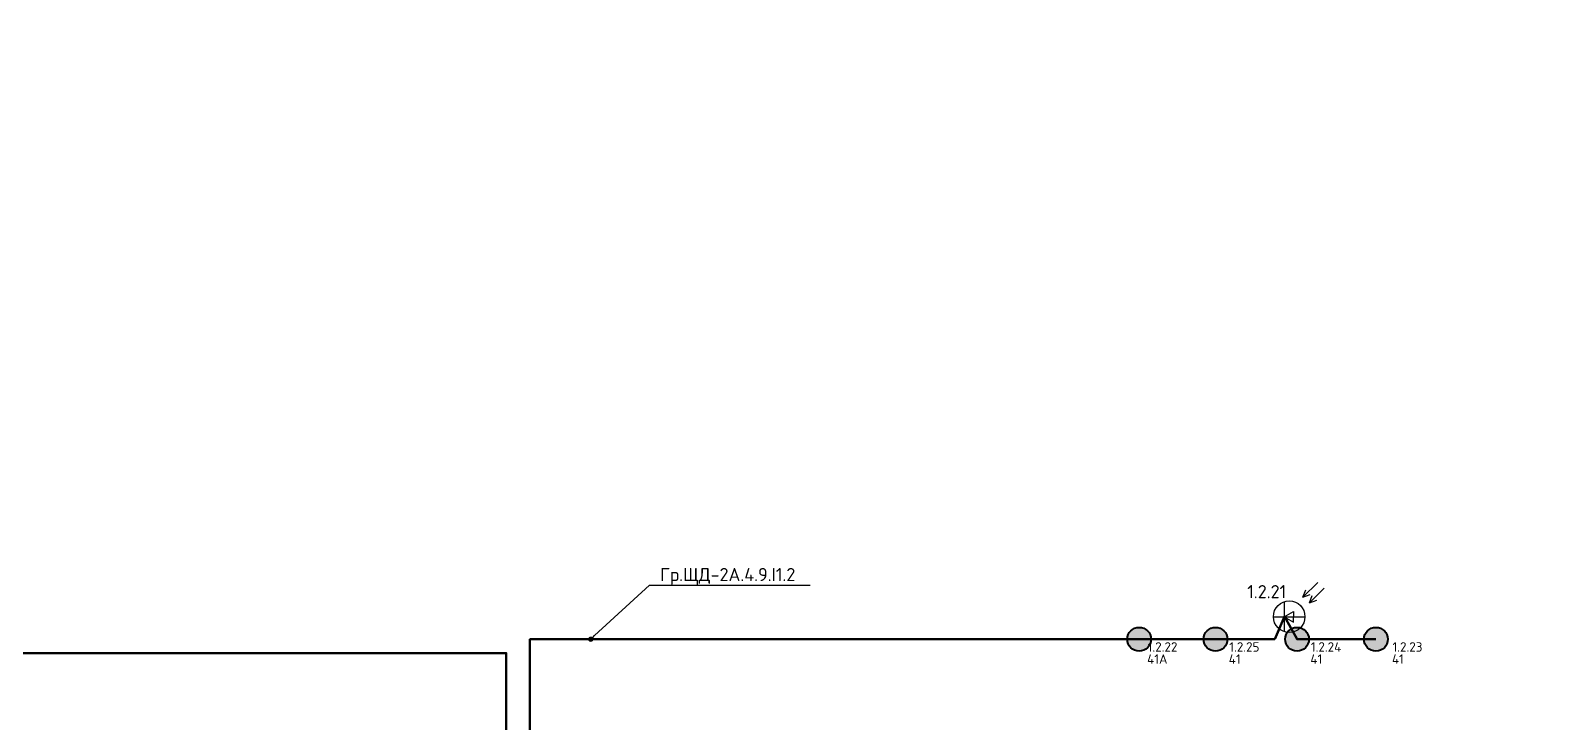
# Model space of a CAD drawing. Header units: millimetres. Extents: x -500444 to 437433, y -1435259 to 1593622.
# Drawn here: x -208260 to -179478, y -1378239 to -1365088 of the extents above; entities that cross this region are included whole.
import ezdxf
from ezdxf import colors
from ezdxf.entities.mleader import LeaderData, LeaderLine
from ezdxf.math import Vec2, Vec3

# ---------------------------------------------------------------- set-up
doc = ezdxf.new("R2010")
doc.units = ezdxf.units.MM
for name, color, linetype, lineweight in [('0_Авт.', 255, 'Continuous', 5), ('_Гр.ЩД-2A.4.9.I1.2', 6, 'Continuous', 50), ('_освещение_dali', 3, 'Continuous', 50), ('Светильники аварийные', 1, 'Continuous', 40)]:
    doc.layers.add(name, color=color, linetype=linetype, lineweight=lineweight)
doc.layers.add('сВЕтильники', color=7, linetype='Continuous', lineweight=40, true_color=0x0000f0)
doc.styles.add('ISOCPEUR', font='isocpeur.ttf', dxfattribs={"height": 250})
doc.styles.add('TableTextStyle', font='isocpeur.ttf', dxfattribs={"width": 0.9})
doc.linetypes.add('Проводка в лотке', pattern='A,7.5,[130,ltypeshp.shx,S=0.5,R=0,X=0,Y=0],1,[130,ltypeshp.shx,S=1,R=90,X=0,Y=-0.5],1,[130,ltypeshp.shx,S=0.5,R=0,X=0,Y=0],7.5', length=17)

# ---------------------------------------------------------------- blocks, each defined once
blk = doc.blocks.new('A$C85fa3c5e')
at = {"layer": '0_Авт.', "color": 6, "lineweight": 25, "ltscale": 100}
for points in [[(5.42, 6.5), (2.59, 3.68), (3.15, 5.07)], [(5.42, 6.5), (2.59, 3.68), (3.98, 4.24)], [(6.66, 5.43), (3.83, 2.6), (4.39, 3.99)], [(6.66, 5.43), (3.83, 2.6), (5.22, 3.16)], [(-3, 0), (3, 0)], [(-0.97, 2.84), (-0.98, -2.84)], [(-0.98, 0), (0.85, 1), (0.85, -0.01)], [(-0.98, 0), (0.84, -1.02), (0.85, -0.01)]]:
    blk.add_lwpolyline(points, dxfattribs=at)
blk.add_circle((0, 0), 3, dxfattribs=at)
blk = doc.blocks.new('A$Cab2378fa')
at = {"lineweight": 25}
h = blk.add_hatch(color=256, dxfattribs=at)
h.paths.add_polyline_path([(162, -157, 0.442338), (148, 178), (0, 0)])
h.paths.add_polyline_path([(-142, -170), (0, 0), (-163, 158, 0.430096)])
at = {"lineweight": 25, "true_color": 0xfff5f5}
h = blk.add_hatch(color=7, dxfattribs=at)
h.dxf.hatch_style = 1
h.paths.add_polyline_path([(0, 0), (-142, -170, 0.174923), (3, -222, 0.197808), (162, -157)])
h.paths.add_polyline_path([(-163, 158), (0, 0), (148, 178, 0.175398), (3, 230, 0.209014)])
blk.add_circle((3, 4), 226)
blk = doc.blocks.new('A$C2267f1ef')
at = {"layer": 'сВЕтильники', "ltscale": 100}
for p in [(132413, 9696), (133962, 9696), (135461, 9696)]:
    blk.add_blockref('A$Cab2378fa', p, dxfattribs=at)
at = {"layer": 'Светильники аварийные', "ltscale": 100}
blk.add_blockref('A$Cab2378fa', (130964, 9696), dxfattribs=at)
blk = doc.blocks.new('Гр.ЩД-2A.4.9.I1.2')
at = {"layer": '_Гр.ЩД-2A.4.9.I1.2', "color": 18, "true_color": 0x000000, "style": 'TableTextStyle'}
for s, p in [('41А', (131118, 9234)), ('41', (132668, 9234)), ('41', (134218, 9234)), ('41', (135768, 9234))]:
    blk.add_text(s, height=180, dxfattribs=at).set_placement(p)
at = {"layer": '_Гр.ЩД-2A.4.9.I1.2', "ltscale": 100, "style": 'TableTextStyle'}
for tag, p, height in [('S', (133020, 10478), 250), ('41А', (131128, 9464), 180), ('41', (132678, 9464), 180), ('41', (134228, 9464), 180), ('41', (135778, 9464), 180), ('42А', (118108, 7686), 180), ('42', (118268, 6140), 180), ('42А', (118202, 4647), 180), ('30А', (16711, 4116), 180), ('30', (17955, 4100), 180), ('30', (19111, 4100), 180), ('30', (20266, 4100), 180), ('30', (21421, 4100), 180), ('30', (22622, 4100), 180), ('S', (119811, 3783), 250), ('42', (118268, 3127), 180), ('S', (20741, 2524), 250), ('29', (19160, 1690), 180), ('29', (21928, 1690), 180), ('42', (118268, 1621), 180), ('30', (17474, 826), 180), ('30', (18458, 826), 180), ('30', (19614, 826), 180), ('30', (20769, 826), 180), ('30', (21924, 826), 180), ('30А', (23183, 608), 180)]:
    blk.add_attdef(tag, p, '', height=height, dxfattribs=at)
blk = doc.blocks.new('_Dot')
at = {"color": 0, "linetype": 'ByBlock', "lineweight": -2}
blk.add_line((-0.5, 0), (-1, 0), dxfattribs=at)
at = {"color": 0, "linetype": 'ByBlock', "const_width": 0.5}
blk.add_lwpolyline([(-0.25, 0, 1), (0.25, 0, 1)], format="xyb", close=True, dxfattribs=at)

msp = doc.modelspace()

# ---------------------------------------------------------------- linework, layer by layer
at = {"layer": '_Гр.ЩД-2A.4.9.I1.2', "ltscale": 100}
for points in [[(-182702, -1376653), (-184201, -1376653), (-184439, -1376220), (-184622, -1376653)], [(-228471, -1380119), (-228471, -1376918), (-199221, -1376918), (-199221, -1384948), (-198771, -1384948), (-198771, -1376653), (-184622, -1376653)]]:
    msp.add_lwpolyline(points, dxfattribs=at)

# ---------------------------------------------------------------- block references
at = {"layer": '0_Авт.', "color": 3, "linetype": 'Проводка в лотке', "ltscale": 100, "xscale": 100, "yscale": 100, "zscale": 100}
msp.add_blockref('A$C85fa3c5e', (-184350, -1376225), dxfattribs=at)
at = {"layer": '_Гр.ЩД-2A.4.9.I1.2'}
ref = msp.add_blockref('Гр.ЩД-2A.4.9.I1.2', (-318166, -1386354), dxfattribs=at)
ref.add_attrib('S', '1.2.21', (-185146, -1375875), dxfattribs={"ltscale": 100, "height": 250, "style": 'TableTextStyle'})
ref.add_attrib('41', '1.2.23', (-182388, -1376890), dxfattribs={"ltscale": 100, "height": 180, "style": 'TableTextStyle'})
ref.add_attrib('41', '1.2.24', (-183938, -1376890), dxfattribs={"ltscale": 100, "height": 180, "style": 'TableTextStyle'})
ref.add_attrib('41', '1.2.25', (-185488, -1376890), dxfattribs={"ltscale": 100, "height": 180, "style": 'TableTextStyle'})
ref.add_attrib('41А', '1.2.22', (-187038, -1376890), dxfattribs={"ltscale": 100, "height": 180, "style": 'TableTextStyle'})
at = {"layer": '_освещение_dali', "ltscale": 100}
msp.add_blockref('A$C2267f1ef', (-318166, -1386354), dxfattribs=at)

# ---------------------------------------------------------------- leaders
at = {"layer": '_Гр.ЩД-2A.4.9.I1.2'}
ml = msp.add_multileader_mtext('Standard', dxfattribs=at)
ml.set_content('Гр.ЩД-2A.4.9.I1.2', color=256, style='ISOCPEUR')
ml.set_leader_properties()
ml.set_arrow_properties(name='DOT')
ml.build(insert=Vec2(0, 0))
ml.multileader.update_dxf_attribs({"has_dogleg": 0, "text_left_attachment_type": 6, "text_right_attachment_type": 6, "arrow_head_size": 100})
ctx = ml.context
ctx.base_point, ctx.char_height, ctx.arrow_head_size, ctx.landing_gap_size, ctx.plane_origin = Vec3(-196498, -1375625), 250, 100, 200, Vec3(-111723, -1247352)
ctx.left_attachment, ctx.right_attachment = 6, 6
notes = []
notes.append((ctx, [(0, (1, 1, 0), (-196506, -1375625), (1, 0), 8, [(1, [(-197615, -1376653)], 0, [])])]))
ctx.mtext.insert, ctx.mtext.flow_direction = Vec3(-196298, -1375300), 5
for ctx, leaders in notes:
    for number, flags, end, landing, length, lines in leaders:
        leader = LeaderData()
        leader.index, (leader.has_last_leader_line, leader.has_dogleg_vector, leader.attachment_direction) = number, flags
        leader.last_leader_point, leader.dogleg_vector, leader.dogleg_length = Vec3(end), Vec3(landing), length
        for number, points, colour, breaks in lines:
            line = LeaderLine()
            line.index, line.vertices, line.color, line.breaks = number, Vec3.list(points), colors.encode_raw_color(colour), breaks
            leader.lines.append(line)
        ctx.leaders.append(leader)

doc.saveas('drawing.dxf')
